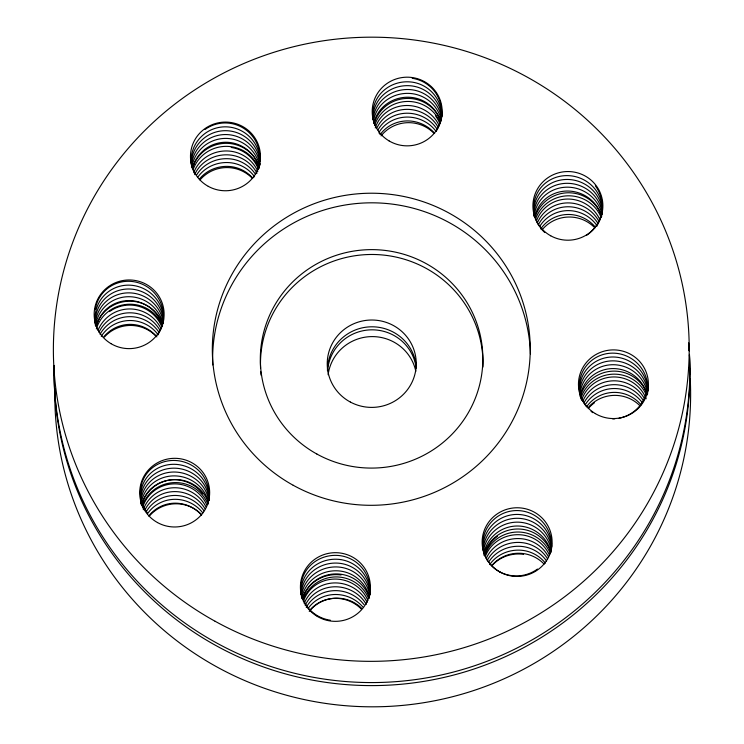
<?xml version="1.0" encoding="UTF-8"?>
<svg xmlns="http://www.w3.org/2000/svg" width="744" height="744" viewBox="0 0 744 744"><rect width="100%" height="100%" fill="white"/><g stroke="black" fill="none" stroke-linecap="round" stroke-linejoin="round"><path stroke-width="1.12" d="M689.428 355.083A317.921 312.08 -1.8 0 1 376.957 685.559A317.921 312.08 -1.8 0 1 54.256 365.434M688.739 345.876A317.921 312.08 -1.8 0 1 689.121 350.48M690.218 378.603A317.921 312.08 -1.8 0 1 377.627 706.772A317.921 312.08 -1.8 0 1 54.861 388.963M689.409 367.099A317.921 312.08 -1.8 0 1 689.948 374M327.639 370.689A44.51 43.691 -1.8 0 1 370.782 329.843A44.51 43.691 -1.8 0 1 416.222 368.122M375.078 124.081A34.968 34.326 -1.8 0 1 406.959 101.454A34.968 34.326 -1.8 0 1 440.085 122.193M535.429 219.461A34.968 34.326 -1.8 0 1 567.663 195.812A34.968 34.326 -1.8 0 1 601.208 217.555M580.646 398.84A34.968 34.326 -1.8 0 1 612.107 374.213A34.968 34.326 -1.8 0 1 646.331 394.906M484.66 555.684A34.968 34.326 -1.8 0 1 516.894 532.034A34.968 34.326 -1.8 0 1 550.439 553.778M303.282 599.571A34.968 34.326 -1.8 0 1 335.153 576.944A34.968 34.326 -1.8 0 1 368.28 597.692M142.216 506.236A34.968 34.326 -1.8 0 1 174.449 482.586A34.968 34.326 -1.8 0 1 207.995 504.33M96.348 328.913A34.968 34.326 -1.8 0 1 127.81 304.287A34.968 34.326 -1.8 0 1 162.043 324.979M192.984 170.013A34.968 34.326 -1.8 0 1 225.218 146.363A34.968 34.326 -1.8 0 1 258.763 168.107M542.441 229.412A34.968 34.326 -1.8 0 1 594.884 227.897M588.699 406.949A34.968 34.326 -1.8 0 1 639.663 405.471M491.672 565.635A34.968 34.326 -1.8 0 1 544.115 564.119M309.253 611.391A34.968 34.326 -1.8 0 1 361.621 608.257M149.228 516.197A34.968 34.326 -1.8 0 1 201.671 514.671M104.411 337.023A34.968 34.326 -1.8 0 1 155.375 335.544M199.997 179.974A34.968 34.326 -1.8 0 1 252.439 178.448M381.049 135.901A34.968 34.326 -1.8 0 1 433.417 132.767M328.123 374.734A44.51 43.691 -1.8 0 1 370.531 336.632A44.51 43.691 -1.8 0 1 415.822 371.293M689.456 354.349A317.921 312.08 -1.8 0 1 377.45 682.518A317.921 312.08 -1.8 0 1 54.08 365.862M688.646 342.844A317.921 312.08 -1.8 0 1 689.26 350.898M327.444 370.614A44.51 43.691 -1.8 0 1 370.001 326.839A44.51 43.691 -1.8 0 1 416.296 366.699M483.833 555.154A34.968 34.326 -1.8 0 1 516.345 529.021A34.968 34.326 -1.8 0 1 550.941 552.355M302.38 599.022A34.968 34.326 -1.8 0 1 335.702 573.903A34.968 34.326 -1.8 0 1 369.536 598.288M141.983 503.623A34.968 34.326 -1.8 0 1 174.998 479.545A34.968 34.326 -1.8 0 1 208.497 502.907M580.422 396.236A34.968 34.326 -1.8 0 1 612.656 371.154A34.968 34.326 -1.8 0 1 646.88 393.464M535.196 216.848A34.968 34.326 -1.8 0 1 568.211 192.77A34.968 34.326 -1.8 0 1 601.71 216.132M374.176 123.523A34.968 34.326 -1.8 0 1 406.41 98.441A34.968 34.326 -1.8 0 1 440.634 120.751M192.752 167.4A34.968 34.326 -1.8 0 1 225.767 143.322A34.968 34.326 -1.8 0 1 259.265 166.684M96.134 326.309A34.968 34.326 -1.8 0 1 128.359 301.218A34.968 34.326 -1.8 0 1 162.592 323.538M212.747 364.941A158.956 156.035 -1.8 0 1 366.132 202.917A158.956 156.035 -1.8 0 1 530.463 353.865M260.567 368.345A111.275 109.229 -1.8 0 1 371.219 254.476A111.275 109.229 -1.8 0 1 482.949 367.071M261.07 375.19A111.275 109.229 -1.8 0 1 260.763 371.768M368.931 595.228A34.587 34.531 -30.2 0 0 340.947 571.141A34.587 32.634 2.7 0 0 301.794 598.483M302.827 598.334A34.587 32.634 2.7 0 1 341.068 575M301.19 594.856A34.587 32.634 2.7 0 1 340.706 563.422A34.587 34.531 -30.2 0 1 369.991 593.879M330.373 620.236A34.587 32.634 2.7 0 1 301.311 583.054A34.587 32.634 2.7 0 1 340.464 555.712A34.587 34.531 -30.2 0 1 369.201 596.967M301.432 596.66A34.587 32.634 2.7 0 1 340.826 567.281A34.587 34.531 -30.2 0 1 369.815 595.591M340.585 559.572A34.587 34.531 -30.2 0 1 370.056 594.363M301.255 595.088A34.587 32.634 2.7 0 1 340.585 559.572M208.311 501.447A34.587 34.131 -50.1 0 0 202.703 489.971A34.587 33.034 22.1 0 0 166.182 476.792A34.587 33.034 22.1 0 0 141.1 504.376M141.974 504.153A34.587 33.034 22.1 0 1 168.404 480.224A34.587 33.034 22.1 0 1 202.824 493.83M140.811 502.591A34.587 33.034 22.1 0 1 165.029 473.193A34.587 33.034 22.1 0 1 202.582 486.111A34.587 34.131 -50.1 0 1 208.683 499.68M140.746 502.898A34.587 33.034 22.1 0 1 162.871 469.948A34.587 33.034 22.1 0 1 202.461 482.251A34.587 34.131 -50.1 0 1 209.166 500.08M147.2 512.69A34.587 33.034 22.1 0 1 154.166 466.46A34.587 33.034 22.1 0 1 202.219 474.542A34.587 34.131 -50.1 0 1 208.078 503.074M141.713 505.213A34.587 33.034 22.1 0 1 159.783 467.232A34.587 33.034 22.1 0 1 202.34 478.401A34.587 34.131 -50.1 0 1 209.111 500.526M95.781 324.849A34.587 33.759 39.5 0 1 128.303 296.707A34.587 33.759 39.5 0 1 162.992 323.817M96.292 326.616A34.587 33.759 39.5 0 1 128.424 300.567A34.587 33.759 39.5 0 1 162.555 325.602M163.289 322.059A34.587 33.759 39.5 0 0 129.251 292.857A34.587 33.759 39.5 0 0 95.66 320.99A34.587 33.415 -35.7 0 0 95.306 325.212M163.457 320.329A34.587 33.759 39.5 0 0 130.2 289.025A34.587 33.759 39.5 0 0 95.539 317.13A34.587 33.415 -35.7 0 0 95.204 323.463M95.297 309.411A34.587 33.759 39.5 0 1 134.227 281.781A34.587 33.759 39.5 0 1 163.048 321.11A34.587 33.415 -35.7 0 1 159.811 331.257M163.522 320.729A34.587 33.759 39.5 0 0 132.218 285.343A34.587 33.759 39.5 0 0 95.418 313.271A34.587 33.415 -35.7 0 0 95.957 325.863M158.788 333.154A34.587 33.415 -35.7 0 1 157.654 334.977M259.219 164.331A34.587 34.373 47.7 0 0 205.549 144.913A34.587 32.792 -17 0 0 191.803 167.819M192.715 167.605A34.587 32.792 -17 0 1 205.67 148.763A34.587 34.373 47.7 0 1 259.34 168.191M259.926 164.731A34.587 34.373 47.7 0 0 205.428 141.053A34.587 32.792 -17 0 0 191.496 166.024M205.065 129.475A34.587 34.373 47.7 0 1 255.713 174.05M254.625 175.9A34.587 34.373 47.7 0 1 253.425 177.695M259.982 161.327A34.587 34.373 47.7 0 0 205.186 133.334A34.587 32.792 -17 0 0 191.822 166.517M259.926 163.494A34.587 34.373 47.7 0 1 259.74 165.642M259.805 160.871A34.587 34.373 47.7 0 0 205.307 137.194A34.587 32.792 -17 0 0 191.31 164.238M441.238 119.905A34.587 34.531 -30.2 0 0 412.688 93.725A34.587 32.634 2.7 0 0 373.534 121.058M374.046 122.9A34.587 32.634 2.7 0 1 412.808 97.576A34.587 34.531 -30.2 0 1 440.792 121.672M412.204 78.287A34.587 34.531 -30.2 0 1 435.938 131.493M441.545 118.175A34.587 34.531 -30.2 0 0 412.567 89.866A34.587 32.634 2.7 0 0 373.163 119.245M372.958 119.477A34.587 32.634 2.7 0 1 412.446 86.006A34.587 34.531 -30.2 0 1 441.722 116.464M380.277 134.552A34.587 32.634 2.7 0 1 378.984 132.906M374.976 125.643A34.587 32.634 2.7 0 1 412.325 82.147A34.587 34.531 -30.2 0 1 441.797 116.938M601.961 214.83A34.587 34.131 -50.1 0 0 595.86 201.271A34.587 33.034 22.1 0 0 559.339 188.083A34.587 33.034 22.1 0 0 534.257 215.667M534.685 217.481A34.587 33.034 22.1 0 1 560.502 191.72A34.587 33.034 22.1 0 1 595.981 205.121A34.587 34.131 -50.1 0 1 601.589 216.606M534.127 216.262A34.587 33.034 22.1 0 1 555.024 181.592A34.587 33.034 22.1 0 1 595.619 193.552A34.587 34.131 -50.1 0 1 602.324 211.37M539.242 226.102A34.587 33.034 22.1 0 1 548.319 181.025A34.587 33.034 22.1 0 1 595.488 189.692A34.587 34.131 -50.1 0 1 602.091 213.965M602.212 213.091A34.587 34.131 -50.1 0 0 595.739 197.411A34.587 33.034 22.1 0 0 557.163 184.772A34.587 33.034 22.1 0 0 533.922 215.965M595.367 185.833A34.587 34.131 -50.1 0 1 586.7 235.262M544.822 232.547A34.587 34.131 -50.1 0 1 540.479 227.841M580.134 396.71A34.587 33.759 39.5 0 1 611.577 368.606A34.587 33.759 39.5 0 1 646.787 393.604M647.271 389.112A34.587 33.415 -35.7 0 1 619.101 418.249M614.832 418.816A34.587 33.415 -35.7 0 1 612.684 418.9M592.745 412.632A34.587 33.415 -35.7 0 1 591.08 411.348M586.644 406.894A34.587 33.415 -35.7 0 1 579.65 381.272A34.587 33.759 39.5 0 1 618.58 353.642A34.587 33.759 39.5 0 1 647.392 392.972A34.587 33.415 -35.7 0 1 647.001 395.064M647.847 390.451A34.587 33.759 39.5 0 0 615.502 357.092A34.587 33.759 39.5 0 0 579.771 385.132A34.587 33.415 -35.7 0 0 579.595 393.567M647.81 392.181A34.587 33.759 39.5 0 0 614.553 360.887A34.587 33.759 39.5 0 0 579.892 388.991A34.587 33.415 -35.7 0 0 579.539 393.213M647.643 393.92A34.587 33.759 39.5 0 0 613.605 364.709A34.587 33.759 39.5 0 0 580.013 392.851A34.587 33.415 -35.7 0 0 579.771 394.952M550.951 551.936A34.587 34.373 47.7 0 0 497.29 532.509A34.587 32.792 -17 0 0 483.87 553.369M484.456 555.201A34.587 32.792 -17 0 1 497.411 536.368M483.107 549.769A34.587 32.792 -17 0 1 497.048 524.79A34.587 34.373 47.7 0 1 551.546 548.467M537.503 569.048A34.587 32.792 -17 0 1 489.468 563.255M488.241 561.59A34.587 32.792 -17 0 1 496.797 517.071A34.587 34.373 47.7 0 1 551.351 549.388M551.639 546.766A34.587 34.373 47.7 0 0 496.918 520.939A34.587 32.792 -17 0 0 483.005 550.039M551.313 550.188A34.587 34.373 47.7 0 0 497.169 528.649A34.587 32.792 -17 0 0 483.423 551.564M380.491 134.171A34.587 33.034 22.1 0 1 434.682 133.353M379.18 132.023A34.587 33.034 22.1 0 1 435.91 131.158M376.92 127.922A34.587 33.034 22.1 0 1 435.668 123.448A34.587 34.131 -50.1 0 1 438.011 127.019M437.016 129.056A34.587 34.131 -50.1 0 0 435.789 127.308A34.587 33.034 22.1 0 0 377.989 129.94M375.264 127.922A34.587 33.034 22.1 0 1 402.178 105.825A34.587 33.034 22.1 0 1 435.547 119.589A34.587 34.131 -50.1 0 1 438.895 125.057M435.426 115.729A34.587 34.131 -50.1 0 1 439.648 123.151M253.685 175.538A34.587 34.531 -30.2 0 0 231.71 162.89A34.587 32.634 2.7 0 0 197.969 176.951M199.346 179.146A34.587 32.634 2.7 0 1 231.83 166.74A34.587 34.531 -30.2 0 1 252.402 177.742M194.649 174.635A34.587 32.634 2.7 0 1 231.468 155.171A34.587 34.531 -30.2 0 1 256.987 173.25M254.857 173.408A34.587 34.531 -30.2 0 0 231.589 159.03A34.587 32.634 2.7 0 0 196.704 174.831M257.815 171.343A34.587 34.531 -30.2 0 0 231.347 151.311A34.587 32.634 2.7 0 0 193.747 172.692M231.226 147.452A34.587 34.531 -30.2 0 1 258.512 169.483M158.109 334.754A34.587 34.373 47.7 0 0 110 327.034A34.587 32.792 -17 0 0 101.268 336.297M156.891 336.902A34.587 34.373 47.7 0 0 110.121 330.894A34.587 32.792 -17 0 0 103.9 336.734M159.216 332.689A34.587 34.373 47.7 0 0 109.88 323.175A34.587 32.792 -17 0 0 100.059 334.251M161.076 328.774A34.587 34.373 47.7 0 0 109.638 315.456A34.587 32.792 -17 0 0 98.003 330.327M160.202 330.699A34.587 34.373 47.7 0 0 109.759 319.316A34.587 32.792 -17 0 0 98.971 332.261M109.517 311.606A34.587 34.373 47.7 0 1 161.829 326.904M147.479 513.769A34.587 33.759 39.5 0 1 202.814 512.914M148.847 515.927A34.587 33.759 39.5 0 1 201.559 515.108M146.215 511.695A34.587 33.759 39.5 0 1 203.977 510.803M142.504 507.873A34.587 33.759 39.5 0 1 173.045 483.916A34.587 33.759 39.5 0 1 206.758 504.888M143.276 509.714A34.587 33.759 39.5 0 1 173.166 487.776A34.587 33.759 39.5 0 1 205.948 506.794M145.08 509.686A34.587 33.759 39.5 0 1 174.356 491.598A34.587 33.759 39.5 0 1 205.018 508.766M310.053 609.959A34.587 33.034 22.1 0 1 361.491 609.197M308.63 607.736A34.587 33.034 22.1 0 1 362.821 606.918M306.249 607.364A34.587 33.034 22.1 0 1 364.048 604.723M305.18 605.346A34.587 33.034 22.1 0 1 363.928 600.864A34.587 34.131 -50.1 0 1 366.281 604.444M303.403 601.478A34.587 33.034 22.1 0 1 330.327 579.381A34.587 33.034 22.1 0 1 363.686 593.154A34.587 34.131 -50.1 0 1 367.917 600.566M304.231 603.393A34.587 33.034 22.1 0 1 331.508 583.11A34.587 33.034 22.1 0 1 363.807 597.004A34.587 34.131 -50.1 0 1 367.155 602.473M545.417 563.134A34.587 34.531 -30.2 0 0 523.451 550.486A34.587 32.634 2.7 0 0 489.701 564.557M492.444 565.161A34.587 32.634 2.7 0 1 523.571 554.345M487.292 560.381A34.587 32.634 2.7 0 1 523.209 542.767A34.587 34.531 -30.2 0 1 547.658 558.967M485.367 556.428A34.587 32.634 2.7 0 1 522.967 535.048A34.587 34.531 -30.2 0 1 549.425 555.08M548.598 556.996A34.587 34.531 -30.2 0 0 523.088 538.916A34.587 32.634 2.7 0 0 486.269 558.381M488.436 562.436A34.587 32.634 2.7 0 1 523.33 546.626A34.587 34.531 -30.2 0 1 546.589 561.013M641.123 404.903A34.587 34.373 47.7 0 0 594.354 398.896A34.587 32.792 -17 0 0 586.821 406.41M588.253 408.596A34.587 32.792 -17 0 1 594.475 402.746M644.434 398.7A34.587 34.373 47.7 0 0 593.991 387.317A34.587 32.792 -17 0 0 583.194 400.263M646.183 398.765A34.587 34.373 47.7 0 0 593.87 383.458A34.587 32.792 -17 0 0 581.51 400.291M643.439 400.691A34.587 34.373 47.7 0 0 594.112 391.177A34.587 32.792 -17 0 0 584.291 402.253M642.342 402.755A34.587 34.373 47.7 0 0 594.233 395.036A34.587 32.792 -17 0 0 585.491 404.299M540.749 228.929A34.587 33.759 39.5 0 1 594.707 226.399M537.335 222.902A34.587 33.759 39.5 0 1 567.505 202.898A34.587 33.759 39.5 0 1 599.227 221.954M536.433 221.015A34.587 33.759 39.5 0 1 567.393 199.039A34.587 33.759 39.5 0 1 600.036 220.038M538.349 224.846A34.587 33.759 39.5 0 1 567.626 206.758A34.587 33.759 39.5 0 1 598.297 223.925M539.493 226.846A34.587 33.759 39.5 0 1 597.246 225.962M215.062 621.24A317.921 312.08 -1.8 0 0 689.186 345.811A317.921 312.08 -1.8 0 0 209.613 80.733A317.921 312.08 -1.8 0 0 215.062 621.24M350.368 402.058A44.51 43.691 -1.8 0 0 416.231 362.663A44.51 43.691 -1.8 0 0 348.611 326.402A44.51 43.691 -1.8 0 0 350.368 402.058M293.173 485.255A158.956 156.035 -1.8 0 0 530.23 347.541A158.956 156.035 -1.8 0 0 290.448 214.997A158.956 156.035 -1.8 0 0 293.173 485.255M499.94 572.015A34.968 34.326 -1.8 0 0 552.095 541.716A34.968 34.326 -1.8 0 0 499.336 512.56A34.968 34.326 -1.8 0 0 499.94 572.015M595.302 413.599A34.968 34.326 -1.8 0 0 648.396 384.927A34.968 34.326 -1.8 0 0 596.604 354.153A34.968 34.326 -1.8 0 0 595.302 413.599M550.709 235.792A34.968 34.326 -1.8 0 0 602.863 205.493A34.968 34.326 -1.8 0 0 550.114 176.337A34.968 34.326 -1.8 0 0 550.709 235.792M389.056 140.895A34.968 34.326 -1.8 0 0 442.15 112.214A34.968 34.326 -1.8 0 0 390.358 81.44A34.968 34.326 -1.8 0 0 389.056 140.895M208.264 186.344A34.968 34.326 -1.8 0 0 260.419 156.045A34.968 34.326 -1.8 0 0 207.66 126.889A34.968 34.326 -1.8 0 0 208.264 186.344M111.005 343.672A34.968 34.326 -1.8 0 0 164.099 315A34.968 34.326 -1.8 0 0 112.307 284.227A34.968 34.326 -1.8 0 0 111.005 343.672M157.495 522.567A34.968 34.326 -1.8 0 0 209.65 492.268A34.968 34.326 -1.8 0 0 156.891 463.112A34.968 34.326 -1.8 0 0 157.495 522.567M317.251 616.385A34.968 34.326 -1.8 0 0 370.345 587.704A34.968 34.326 -1.8 0 0 318.553 556.94A34.968 34.326 -1.8 0 0 317.251 616.385M316.907 454.054A111.275 109.229 -1.8 0 0 482.847 357.65A111.275 109.229 -1.8 0 0 315 264.873A111.275 109.229 -1.8 0 0 316.907 454.054"/></g></svg>
